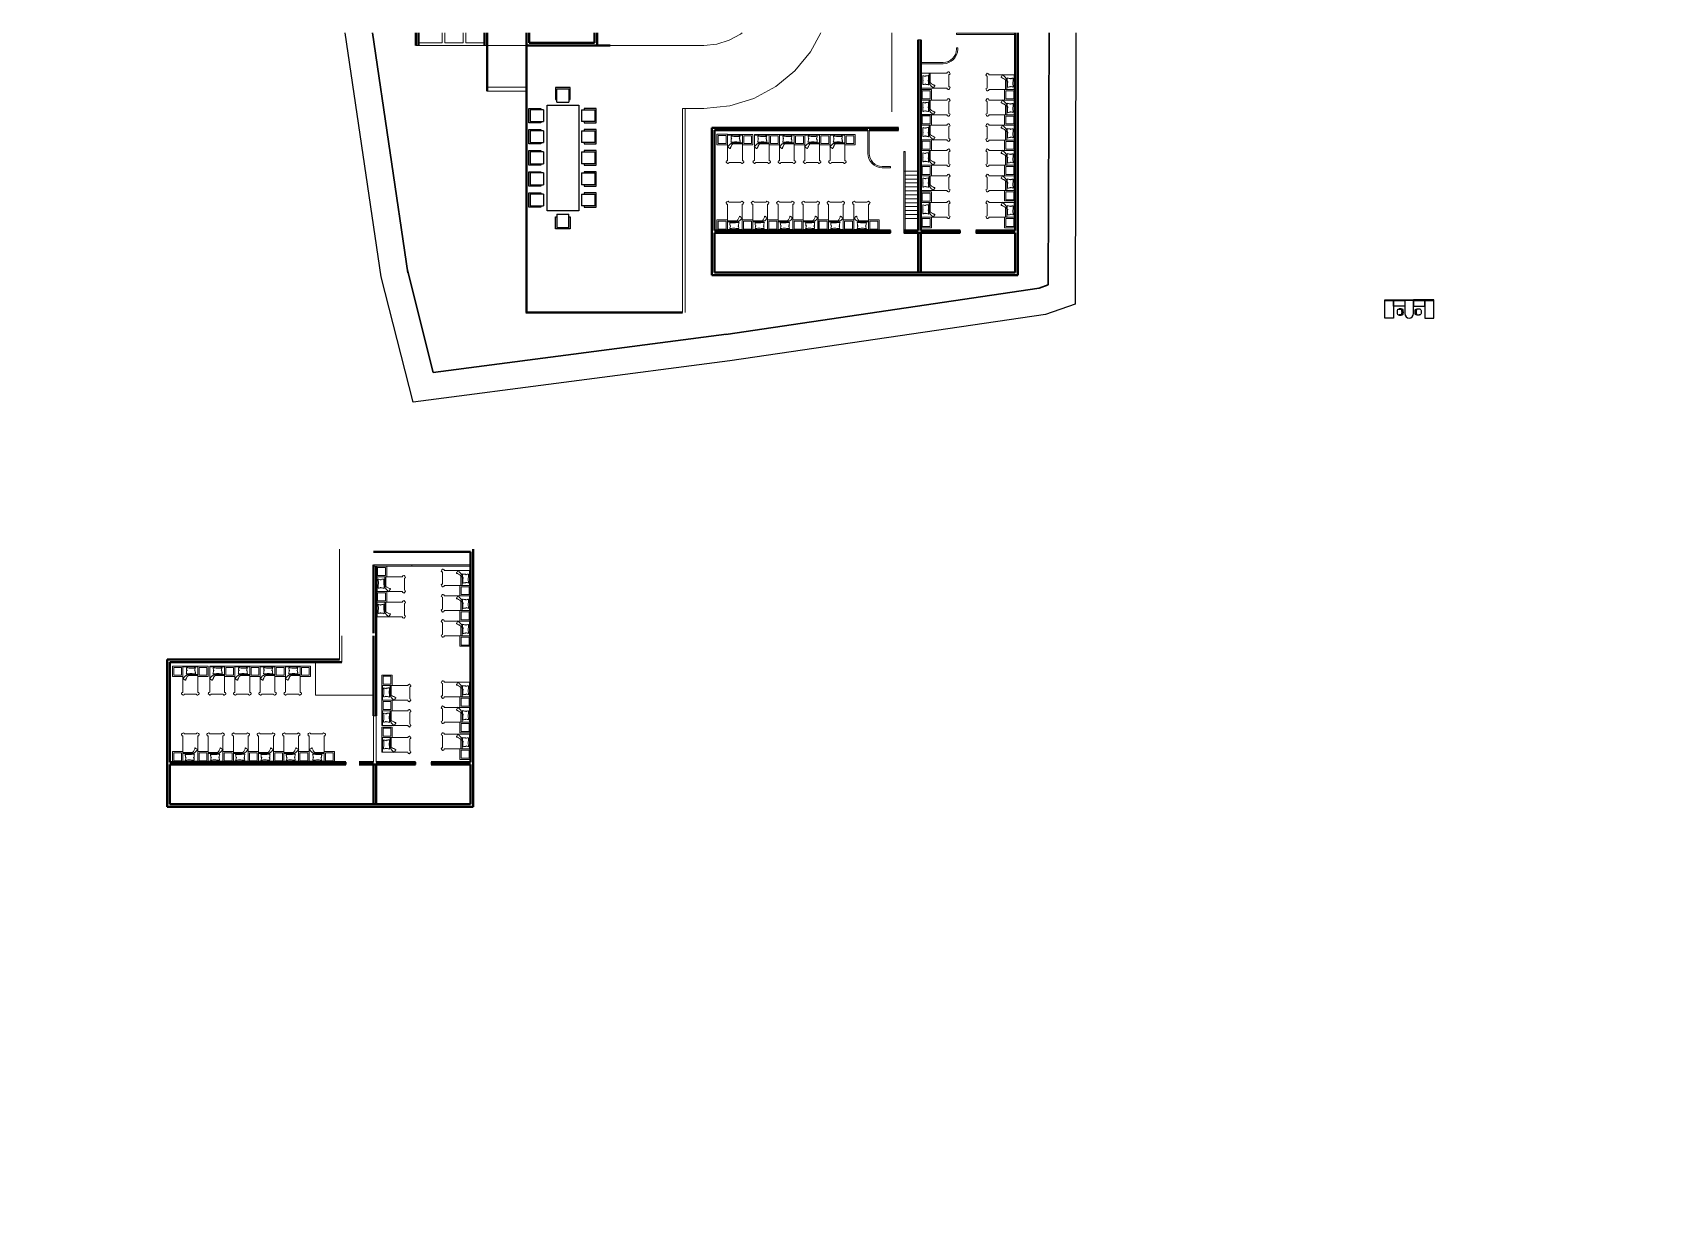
# Paper-space layout 'Layout1' of a CAD drawing. Header units: metres. Extents: x -0.1 to 15.5, y -0.1 to 11.2.
# The model-space entities are those that its viewports show. They can reach past a viewport. Long polylines and large blocks are cut down to what shows.
import ezdxf

# ---------------------------------------------------------------- set-up
doc = ezdxf.new("R2010")
doc.units = ezdxf.units.M
doc.header["$MEASUREMENT"] = 0
doc.linetypes.add('ACAD_ISO02W100', pattern=[15, 12, -3])
for name, color, linetype, lineweight in [('furniture', 220, 'Continuous', 13), ('interiors', 133, 'Continuous', 13), ('section line', 104, 'Continuous', 40), ('SECTION LINE FIRST FLOOR', 110, 'Continuous', 30), ('setback', 4, 'Continuous', 30), ('text', 7, 'Continuous', 13)]:
    doc.layers.add(name, color=color, linetype=linetype, lineweight=lineweight)
doc.layers.get('text').off()

# ---------------------------------------------------------------- blocks, each defined once
blk = doc.blocks.new('CH3')
for p, q in [((-259, 349), (-259, 141)), ((-218, 349), (-259, 349)), ((-218, 142), (-218, 349)), ((-218, 89), (-218, 163)), ((259, 350), (218, 350)), ((218, 350), (218, 142)), ((218, 87), (218, 162)), ((259, 142), (259, 350))]:
    blk.add_line(p, q)
at = {"linetype": 'Continuous'}
for p, q in [((-218, 141), (-259, 141)), ((259, 142), (218, 142))]:
    blk.add_line(p, q, dxfattribs=at)
for centre, radius, start, end in [((-163, 416), 55.3, 99.89884, 279.75221), ((-111, 115), 111, 193.25658, 265.9234), ((-166, 436), 35.2, 94.91276, 274.91276), ((0, -348), 836, 78.08993, 101.91007), ((-4, -349), 766, 78.01124, 101.98876), ((18, -535), 913, 91.15667, 100.87136), ((0, 1666), 1666, 265.9234, 274.0766), ((-18, -535), 913, 79.12864, 88.84333), ((111, 115), 111, 274.0766, 345.83344), ((163, 416), 55.3, 260.24779, 80.10116), ((159, 437), 36.2, 265.08724, 70.32125)]:
    blk.add_arc(centre, radius, start, end, dxfattribs=at)
for centre, start, end in [((-181, 309), 90.72261, 132.8382), ((180, 309), 47.1618, 87.57171)]:
    blk.add_arc(centre, 54.9, start, end)
blk = doc.blocks.new('A$C37232429')
for p, q in [((1650, 1400), (1650, 1450)), ((1650, 1450), (2350, 1450)), ((1650, 1400), (1650, 350)), ((2350, 1400), (1650, 1400)), ((2350, 1400), (1650, 1400)), ((2350, 1450), (2350, 1400)), ((2350, 350), (2350, 1400))]:
    blk.add_line(p, q)
for points in [[(1600, 1450), (1600, 1400), (50, 1400), (50, 1450)], [(750, 0), (50, 0), (50, 1400), (750, 1400)], [(750, 950), (750, 1400), (1650, 1400), (1650, 950)], [(1650, 1400), (1600, 1400), (1600, 1450), (1650, 1450)], [(2350, 1400), (2400, 1400), (2400, 1450), (2350, 1450)], [(3250, 950), (3250, 1400), (2350, 1400), (2350, 950)], [(2400, 1450), (2400, 1400), (3950, 1400), (3950, 1450)], [(3250, 0), (3950, 0), (3950, 1400), (3250, 1400)]]:
    blk.add_lwpolyline(points, close=True)
blk.add_arc((2000, 350), 350, 180, 0)
at = {"rotation": 270}
blk.add_blockref('CH3', (1050, 475), dxfattribs=at)
at = {"extrusion": (0, 0, -1), "zscale": -1, "rotation": 270}
blk.add_blockref('CH3', (-2950, 475), dxfattribs=at)
blk = doc.blocks.new('sidetable')
at = {"layer": 'furniture'}
for points in [[(-37.82, -86.5), (-37.02, -86.5), (-37.02, -87.3), (-37.82, -87.3)], [(-37.72, -86.6), (-37.12, -86.6), (-37.12, -87.2), (-37.72, -87.2)]]:
    blk.add_lwpolyline(points, close=True, dxfattribs=at)
blk = doc.blocks.new('single bed')
at = {"layer": 'furniture'}
for p, q in [((3736.55, 1456.28), (3737.32, 1456.28)), ((3736.59, 1456.2), (3737.32, 1456.2))]:
    blk.add_line(p, q, dxfattribs=at)
for points in [[(3737.32, 1456.92), (3736.2, 1456.92), (3736.2, 1454.93)], [(3737.29, 1456.86), (3736.23, 1456.86)], [(3736.8, 1456.76), (3736.68, 1456.77), (3736.57, 1456.78), (3736.46, 1456.78), (3736.46, 1456.75), (3736.47, 1456.71), (3736.48, 1456.66), (3736.49, 1456.63), (3736.5, 1456.6), (3736.51, 1456.59), (3736.51, 1456.57)], [(3736.75, 1456.75), (3736.82, 1456.76), (3736.86, 1456.76), (3736.9, 1456.76), (3736.94, 1456.76), (3737.02, 1456.77), (3737.05, 1456.77), (3737.08, 1456.78), (3737.11, 1456.78), (3737.15, 1456.78), (3737.13, 1456.74), (3737.11, 1456.67), (3737.1, 1456.6), (3737.09, 1456.58), (3737.08, 1456.56)], [(3737.32, 1454.93), (3737.32, 1456.92)], [(3736.68, 1456.28), (3736.55, 1456.28), (3736.49, 1456.24), (3736.47, 1456.23), (3736.45, 1456.21), (3736.43, 1456.2), (3736.41, 1456.19), (3736.39, 1456.17), (3736.36, 1456.15), (3736.33, 1456.12), (3736.31, 1456.09), (3736.29, 1456.07), (3736.25, 1456.03), (3736.23, 1456.02), (3736.22, 1456.01), (3736.2, 1455.99), (3736.2, 1455.99), (3736.19, 1455.98), (3736.21, 1455.97), (3736.24, 1455.95), (3736.3, 1455.91), (3736.35, 1455.88), (3736.37, 1455.86), (3736.4, 1455.85), (3736.4, 1455.85), (3736.42, 1455.87), (3736.43, 1455.93), (3736.48, 1456.01), (3736.5, 1456.06), (3736.53, 1456.12), (3736.59, 1456.19), (3736.62, 1456.23), (3736.64, 1456.25), (3736.66, 1456.27), (3736.68, 1456.28)], [(3736.82, 1456.36), (3736.8, 1456.35), (3736.76, 1456.35), (3736.73, 1456.34), (3736.7, 1456.34), (3736.66, 1456.33), (3736.61, 1456.33), (3736.56, 1456.33), (3736.51, 1456.33), (3736.48, 1456.33), (3736.45, 1456.32), (3736.44, 1456.33), (3736.46, 1456.36), (3736.46, 1456.38), (3736.47, 1456.43), (3736.48, 1456.47), (3736.48, 1456.5), (3736.48, 1456.55), (3736.49, 1456.58), (3736.49, 1456.6), (3736.49, 1456.61)], [(3737.1, 1456.62), (3737.12, 1456.57), (3737.12, 1456.55), (3737.12, 1456.54), (3737.13, 1456.5), (3737.13, 1456.46), (3737.14, 1456.42), (3737.15, 1456.37), (3737.14, 1456.35), (3737.14, 1456.33), (3737.1, 1456.34), (3737.05, 1456.34), (3737.01, 1456.34), (3736.91, 1456.34), (3736.89, 1456.35), (3736.86, 1456.35), (3736.84, 1456.35), (3736.81, 1456.35), (3736.77, 1456.36), (3736.74, 1456.36), (3736.72, 1456.36)], [(3736.2, 1454.93), (3736.17, 1454.92), (3736.15, 1454.92), (3736.12, 1454.9), (3736.1, 1454.84), (3736.09, 1454.8), (3736.15, 1454.75), (3736.19, 1454.73), (3736.2, 1454.72), (3736.24, 1454.7), (3736.28, 1454.74), (3736.3, 1454.79), (3736.31, 1454.79)], [(3736.31, 1454.79), (3737.21, 1454.79)], [(3737.32, 1454.93), (3737.35, 1454.92), (3737.37, 1454.92), (3737.4, 1454.9), (3737.42, 1454.84), (3737.43, 1454.8), (3737.37, 1454.75), (3737.33, 1454.73), (3737.32, 1454.72), (3737.28, 1454.7), (3737.24, 1454.74), (3737.22, 1454.79), (3737.21, 1454.79)]]:
    blk.add_lwpolyline(points, dxfattribs=at)
for centre, start, end in [((3736.23, 1456.89), 180, 270), ((3737.29, 1456.89), 270, 0)]:
    blk.add_arc(centre, 0.032, start, end, dxfattribs=at)
blk = doc.blocks.new('bed with table(single)')
at = {"layer": 'interiors'}
blk.add_blockref('sidetable', (116.08, 109.52), dxfattribs=at)
at = {"layer": 'section line', "rotation": 90}
blk.add_blockref('single bed', (1535.18, -3715.1), dxfattribs=at)
blk = doc.blocks.new('A$C66E86688')
for p, q in [((0.814, 2.098), (0.814, 2.548)), ((0.814, 2.548), (1.364, 2.548)), ((0.864, 2.498), (0.864, 1.998)), ((1.314, 2.498), (0.864, 2.498)), ((1.314, 1.998), (1.314, 2.498)), ((1.364, 2.548), (1.364, 2.098)), ((1.614, 2.548), (2.164, 2.548)), ((1.614, 2.098), (1.614, 2.548)), ((2.114, 2.498), (1.664, 2.498)), ((1.664, 2.498), (1.664, 1.998)), ((2.114, 1.998), (2.114, 2.498)), ((2.164, 2.548), (2.164, 2.098)), ((2.414, 2.098), (2.414, 2.548)), ((2.414, 2.548), (2.964, 2.548)), ((2.464, 2.498), (2.464, 1.998)), ((2.914, 2.498), (2.464, 2.498)), ((2.914, 1.998), (2.914, 2.498)), ((2.964, 2.548), (2.964, 2.098)), ((3.214, 2.548), (3.764, 2.548)), ((3.214, 2.098), (3.214, 2.548)), ((3.264, 2.498), (3.264, 1.998)), ((3.714, 2.498), (3.264, 2.498)), ((3.714, 1.998), (3.714, 2.498)), ((3.764, 2.548), (3.764, 2.098)), ((4.014, 2.098), (4.014, 2.548)), ((4.014, 2.098), (4.014, 2.548)), ((4.014, 2.548), (4.564, 2.548)), ((4.014, 2.548), (4.564, 2.548)), ((4.064, 2.498), (4.064, 1.998)), ((4.064, 2.498), (4.064, 1.998)), ((4.514, 2.498), (4.064, 2.498)), ((4.514, 2.498), (4.064, 2.498)), ((4.514, 1.998), (4.514, 2.498)), ((4.514, 1.998), (4.514, 2.498)), ((4.564, 2.548), (4.564, 2.098)), ((4.564, 2.548), (4.564, 2.098)), ((0.864, 2.098), (0.814, 2.098)), ((1.314, 1.998), (0.864, 1.998)), ((1.364, 2.098), (1.314, 2.098)), ((1.664, 2.098), (1.614, 2.098)), ((2.114, 1.998), (1.664, 1.998)), ((2.164, 2.098), (2.114, 2.098)), ((2.464, 2.098), (2.414, 2.098)), ((2.914, 1.998), (2.464, 1.998)), ((2.964, 2.098), (2.914, 2.098)), ((3.264, 2.098), (3.214, 2.098)), ((3.714, 1.998), (3.264, 1.998)), ((3.764, 2.098), (3.714, 2.098)), ((4.064, 2.098), (4.014, 2.098)), ((4.064, 2.098), (4.014, 2.098)), ((4.514, 1.998), (4.064, 1.998)), ((4.514, 1.998), (4.064, 1.998)), ((4.564, 2.098), (4.514, 2.098)), ((4.564, 2.098), (4.514, 2.098)), ((0, 1.536), (0.45, 1.536)), ((0, 0.986), (0, 1.536)), ((0.55, 1.486), (0.05, 1.486)), ((0.05, 1.486), (0.05, 1.036)), ((0.45, 1.536), (0.45, 1.486)), ((0.55, 1.486), (0.55, 1.036)), ((0.686, 1.856), (4.686, 1.856)), ((0.686, 0.656), (0.686, 1.856)), ((4.686, 1.856), (4.686, 0.656)), ((4.804, 1.486), (4.804, 1.036)), ((4.804, 1.486), (4.804, 1.036)), ((4.804, 1.486), (5.304, 1.486)), ((4.804, 1.486), (5.304, 1.486)), ((4.904, 1.536), (4.904, 1.486)), ((5.354, 1.536), (4.904, 1.536)), ((5.354, 1.536), (4.904, 1.536)), ((4.904, 1.536), (4.904, 1.486)), ((5.304, 1.486), (5.304, 1.036)), ((5.304, 1.486), (5.304, 1.036)), ((5.354, 0.986), (5.354, 1.536)), ((5.354, 0.986), (5.354, 1.536)), ((0.45, 0.986), (0, 0.986)), ((0.05, 1.036), (0.55, 1.036)), ((0.45, 1.036), (0.45, 0.986)), ((4.686, 0.656), (0.686, 0.656)), ((5.304, 1.036), (4.804, 1.036)), ((5.304, 1.036), (4.804, 1.036)), ((4.904, 1.036), (4.904, 0.986)), ((4.904, 1.036), (4.904, 0.986)), ((4.904, 0.986), (5.354, 0.986)), ((4.904, 0.986), (5.354, 0.986)), ((0.814, 0.45), (0.814, 0)), ((0.864, 0.45), (0.814, 0.45)), ((0.814, 0), (1.364, 0)), ((0.864, 0.05), (0.864, 0.55)), ((1.314, 0.55), (0.864, 0.55)), ((1.314, 0.05), (0.864, 0.05)), ((1.314, 0.55), (1.314, 0.05)), ((1.364, 0.45), (1.314, 0.45)), ((1.364, 0), (1.364, 0.45)), ((1.614, 0.45), (1.614, 0)), ((1.664, 0.45), (1.614, 0.45)), ((1.614, 0), (2.164, 0)), ((2.114, 0.55), (1.664, 0.55)), ((1.664, 0.05), (1.664, 0.55)), ((2.114, 0.05), (1.664, 0.05)), ((2.114, 0.55), (2.114, 0.05)), ((2.164, 0.45), (2.114, 0.45)), ((2.164, 0), (2.164, 0.45)), ((2.414, 0.45), (2.414, 0)), ((2.464, 0.45), (2.414, 0.45)), ((2.414, 0), (2.964, 0)), ((2.464, 0.05), (2.464, 0.55)), ((2.914, 0.55), (2.464, 0.55)), ((2.914, 0.05), (2.464, 0.05)), ((2.914, 0.55), (2.914, 0.05)), ((2.964, 0.45), (2.914, 0.45)), ((2.964, 0), (2.964, 0.45)), ((3.214, 0.45), (3.214, 0)), ((3.264, 0.45), (3.214, 0.45)), ((3.214, 0), (3.764, 0)), ((3.264, 0.05), (3.264, 0.55)), ((3.714, 0.55), (3.264, 0.55)), ((3.714, 0.05), (3.264, 0.05)), ((3.714, 0.55), (3.714, 0.05)), ((3.764, 0.45), (3.714, 0.45)), ((3.764, 0), (3.764, 0.45)), ((4.014, 0.45), (4.014, 0)), ((4.064, 0.45), (4.014, 0.45)), ((4.014, 0), (4.564, 0)), ((4.064, 0.05), (4.064, 0.55)), ((4.514, 0.55), (4.064, 0.55)), ((4.514, 0.05), (4.064, 0.05)), ((4.514, 0.55), (4.514, 0.05)), ((4.564, 0.45), (4.514, 0.45)), ((4.564, 0), (4.564, 0.45))]:
    blk.add_line(p, q)

msp = doc.modelspace()

# ---------------------------------------------------------------- linework, layer by layer
for p, q in [((0.88, 74.77), (-9.26, 143.25)), ((53.78, 138.09), (53.59, 72.69)), ((40.57, 84.3), (40.67, 84.3)), ((39.57, 78.3), (39.57, 78.1)), ((44.85, 78.3), (44.85, 78.1)), ((46.05, 78.3), (46.05, 78.1)), ((3.29, 65.24), (0.88, 74.77)), ((53.59, 72.69), (51.34, 71.91)), ((51.34, 71.91), (27.36, 68.38)), ((27.36, 68.38), (3.29, 65.24)), ((-1.81, 37.91), (-1.81, 37.71)), ((3.47, 37.91), (3.47, 37.71)), ((4.67, 37.91), (4.67, 37.71))]:
    msp.add_line(p, q)
at = {"layer": 'interiors'}
for p, q in [((8.91, 117.55), (8.91, 92.55)), ((5.51, 92.55), (5.51, 95.25)), ((5.71, 92.55), (5.71, 95.25)), ((39.67, 94.47), (39.67, 87.3)), ((8.71, 93.85), (5.71, 93.85)), ((7.11, 92.55), (7.11, 94.05)), ((7.31, 92.55), (7.31, 94.05)), ((49.03, 93.27), (44.57, 93.27)), ((44.57, 93.17), (44.57, 93.27)), ((49.03, 93.17), (44.57, 93.17)), ((44.67, 93.17), (44.57, 93.17)), ((49.03, 94.27), (49.03, 93.27)), ((11.91, 92.35), (3.51, 92.35)), ((5.51, 92.55), (3.71, 92.55)), ((3.71, 92.55), (5.21, 92.55)), ((3.71, 92.55), (5.51, 92.55)), ((7.11, 92.55), (5.71, 92.55)), ((8.71, 92.55), (7.31, 92.55)), ((8.71, 92.35), (8.71, 92.78)), ((11.91, 92.48), (11.91, 89.48)), ((18.27, 92.35), (25.37, 92.35)), ((41.67, 92.77), (41.87, 92.77)), ((44.57, 92.06), (44.57, 92.17)), ((44.57, 92.17), (44.67, 92.17)), ((44.67, 92.06), (44.67, 92.17)), ((41.87, 91.06), (43.57, 91.06)), ((41.87, 91.06), (43.57, 91.06)), ((41.87, 90.36), (41.87, 90.96)), ((41.87, 90.96), (43.57, 90.96)), ((11.91, 89.18), (8.91, 89.18)), ((11.91, 88.88), (8.91, 88.88)), ((23.77, 87.55), (23.77, 72.05)), ((25.37, 87.55), (23.77, 87.55)), ((23.97, 87.55), (23.97, 72.05)), ((37.84, 85.9), (37.84, 84.16)), ((37.94, 85.9), (37.94, 84.16)), ((37.94, 85.9), (37.94, 84.16)), ((40.17, 86.1), (40.17, 85.9)), ((40.57, 82.8), (40.57, 84.3)), ((40.67, 82.8), (40.67, 84.3)), ((38.94, 83.16), (39.57, 83.16)), ((39.57, 83.16), (38.94, 83.16)), ((38.94, 83.06), (39.57, 83.06)), ((39.57, 83.06), (39.57, 83.16)), ((40.57, 78.1), (40.57, 82.8)), ((40.67, 78.3), (40.67, 82.8)), ((-2.31, 54.08), (-2.31, 45.7)), ((7.66, 52.88), (0.29, 52.88)), ((7.66, 52.78), (0.29, 52.78)), ((3.19, 52.78), (3.19, 52.88)), ((3.29, 52.78), (3.19, 52.78)), ((0.49, 49.97), (0.49, 50.57)), ((-2.11, 47.5), (-2.11, 45.5)), ((-2.11, 45.5), (-4.11, 45.5)), ((-4.11, 45.5), (-4.11, 43)), ((-4.11, 43), (0.29, 43)), ((0.29, 41.41), (0.29, 37.91)), ((0.49, 41.41), (0.29, 41.41)), ((0.49, 41.41), (0.49, 37.91))]:
    msp.add_line(p, q, dxfattribs=at)
at = {"layer": 'interiors', "linetype": 'ACAD_ISO02W100', "ltscale": 0.1}
for p, q in [((45.23, 93.27), (45.23, 94.27)), ((45.53, 93.27), (45.53, 94.27)), ((45.83, 93.27), (45.83, 94.27)), ((45.83, 93.27), (45.83, 94.27)), ((45.83, 93.27), (45.83, 94.27)), ((45.83, 93.27), (45.83, 94.27)), ((46.13, 93.27), (46.13, 94.27)), ((46.43, 93.27), (46.43, 94.27)), ((46.63, 93.27), (46.63, 94.27)), ((46.73, 93.27), (46.73, 94.27)), ((46.93, 93.27), (46.93, 94.27)), ((47.03, 93.27), (47.03, 94.27)), ((47.33, 93.27), (47.33, 94.27)), ((47.33, 93.27), (47.33, 94.27)), ((47.63, 93.27), (47.63, 94.27)), ((47.93, 93.27), (47.93, 94.27)), ((48.23, 93.27), (48.23, 94.27)), ((40.57, 82.8), (41.67, 82.8)), ((40.67, 82.5), (41.67, 82.5)), ((40.67, 82.2), (41.67, 82.2)), ((40.67, 81.9), (41.67, 81.9)), ((40.67, 81.6), (41.67, 81.6)), ((40.67, 81.6), (41.67, 81.6)), ((40.67, 81.6), (41.67, 81.6)), ((40.67, 81.6), (41.67, 81.6)), ((40.67, 81.3), (41.67, 81.3)), ((40.67, 81), (41.67, 81)), ((40.67, 80.7), (41.67, 80.7)), ((40.67, 80.4), (41.67, 80.4)), ((40.67, 80.1), (41.67, 80.1)), ((40.67, 80.1), (41.67, 80.1)), ((40.67, 79.8), (41.67, 79.8)), ((40.67, 79.5), (41.67, 79.5)), ((40.67, 79.2), (41.67, 79.2))]:
    msp.add_line(p, q, dxfattribs=at)
at = {"layer": 'interiors'}
for centre, radius, start, end in [((25.37, 97.35), 5, 270, 0), ((25.37, 97.35), 9.8, 270, 0), ((43.57, 92.06), 1, 270, 0), ((43.57, 92.06), 1.1, 270, 0), ((38.94, 84.16), 1.1, 180, 270), ((38.94, 84.16), 1, 180, 270)]:
    msp.add_arc(centre, radius, start, end, dxfattribs=at)
at = {"layer": 'section line'}
for p, q in [((3.51, 92.35), (3.51, 127.75)), ((17.27, 117.55), (17.27, 92.35)), ((3.51, 108.15), (3.51, 92.35)), ((11.91, 108.65), (11.91, 92.48)), ((11.91, 108.65), (11.91, 92.48)), ((17.07, 108.11), (17.07, 92.55)), ((12.11, 102.45), (12.11, 92.55)), ((3.71, 95.25), (3.71, 92.35)), ((49.23, 74.9), (49.23, 94.47)), ((8.71, 94.05), (8.71, 92.35)), ((8.91, 94.05), (8.91, 88.88)), ((49.03, 78.3), (49.03, 94.27)), ((11.91, 92.48), (11.91, 72.05)), ((18.27, 92.35), (11.91, 92.35)), ((17.07, 92.55), (12.11, 92.55)), ((41.67, 92.77), (41.67, 85.1)), ((41.87, 92.77), (41.87, 78.3)), ((25.99, 86.1), (25.99, 74.9)), ((25.99, 84.4), (25.99, 86.1)), ((25.99, 86.1), (40.17, 86.1)), ((26.19, 84.4), (26.19, 85.9)), ((26.19, 85.9), (37.84, 85.9)), ((37.94, 85.9), (40.17, 85.9)), ((41.67, 85.1), (41.67, 78.3)), ((26.19, 84.4), (26.19, 78.3)), ((39.57, 78.3), (26.19, 78.3)), ((41.67, 78.3), (40.57, 78.3)), ((44.85, 78.3), (41.87, 78.3)), ((49.03, 78.3), (46.05, 78.3)), ((26.19, 78.1), (26.19, 75.1)), ((39.57, 78.1), (26.19, 78.1)), ((44.85, 78.1), (40.57, 78.1)), ((41.67, 78.1), (41.67, 75.1)), ((41.87, 78.1), (41.87, 75.1)), ((49.03, 78.1), (46.05, 78.1)), ((49.03, 75.1), (49.03, 78.1)), ((49.23, 74.9), (25.99, 74.9)), ((49.03, 75.1), (26.19, 75.1)), ((23.77, 72.05), (11.87, 72.05)), ((0.29, 53.88), (7.66, 53.88)), ((7.66, 37.91), (7.66, 53.88)), ((7.86, 34.51), (7.86, 54.08)), ((0.29, 52.88), (0.29, 47.7)), ((0.49, 52.78), (0.49, 41.41)), ((0.29, 47.5), (0.29, 41.41)), ((-15.39, 45.7), (-15.39, 34.51)), ((-15.39, 44), (-15.39, 45.7)), ((-15.39, 45.7), (-2.31, 45.7)), ((-15.19, 44), (-15.19, 45.5)), ((-15.19, 45.5), (-2.11, 45.5)), ((-15.19, 44), (-15.19, 37.91)), ((-1.81, 37.91), (-15.19, 37.91)), ((-15.19, 37.71), (-15.19, 34.71)), ((-1.81, 37.71), (-15.19, 37.71)), ((0.29, 37.91), (-0.81, 37.91)), ((3.47, 37.71), (-0.81, 37.71)), ((0.29, 37.71), (0.29, 34.71)), ((3.47, 37.91), (0.49, 37.91)), ((0.49, 37.71), (0.49, 34.71)), ((7.66, 37.91), (4.67, 37.91)), ((7.66, 37.71), (4.67, 37.71)), ((7.66, 34.71), (7.66, 37.71)), ((7.86, 34.51), (-15.39, 34.51)), ((7.66, 34.71), (-15.19, 34.71))]:
    msp.add_line(p, q, dxfattribs=at)
at = {"layer": 'SECTION LINE FIRST FLOOR'}
msp.add_line((7.66, 53.88), (1.66, 53.88), dxfattribs=at)
at = {"layer": 'setback'}
for p, q in [((2.9, 75.07), (-6.78, 140.45)), ((51.73, 135.3), (51.55, 74.15)), ((4.82, 67.49), (2.86, 75.27)), ((50.85, 73.9), (27.06, 70.4)), ((51.55, 74.15), (50.85, 73.9)), ((27.1, 70.41), (4.82, 67.49))]:
    msp.add_line(p, q, dxfattribs=at)

# ---------------------------------------------------------------- block references
for p, rotation in [((127.29, 111.22), 180), ((127.29, 109.3), 180), ((127.29, 107.38), 180), ((6.09, 163.85), 270), ((8.12, 163.85), 270), ((10.03, 163.85), 270), ((11.95, 163.85), 270), ((13.87, 163.85), 270), ((127.29, 105.47), 180), ((127.29, 103.55), 180), ((49.4, 0.04), 90), ((51.32, 0.04), 90), ((53.24, 0.04), 90), ((55.16, 0.04), 90), ((57.07, 0.04), 90), ((127.29, 101.52), 180), ((85.91, 73.55), 180), ((85.91, 71.63), 180), ((85.91, 69.72), 180), ((-35.29, 123.46), 270), ((-33.26, 123.46), 270), ((-31.34, 123.46), 270), ((-29.42, 123.46), 270), ((-27.51, 123.46), 270), ((85.91, 65.07), 180), ((85.91, 63.16), 180), ((8.03, -40.35), 90), ((9.95, -40.35), 90), ((11.86, -40.35), 90), ((13.78, -40.35), 90), ((15.7, -40.35), 90), ((85.91, 61.12), 180)]:
    msp.add_blockref('bed with table(single)', p, dxfattribs=dict(rotation=rotation))
at = {"xscale": 2.004151056504557, "yscale": 2.004151056504557, "zscale": 2.004151056504557, "rotation": 90}
msp.add_blockref('A$C66E86688', (17.2, 78.42), dxfattribs=at)
for p in [(-36.39, 65.98), (-36.39, 64.07), (-36.39, 62.15), (-36.39, 60.23), (-36.39, 58.2), (-77.76, 29.76), (-77.76, 27.84), (-77.35, 21.5), (-77.35, 19.58), (-77.35, 17.55)]:
    msp.add_blockref('bed with table(single)', p)
at = {"xscale": -1, "rotation": 270}
for p in [(15.68, 0.04), (-25.69, -40.35)]:
    msp.add_blockref('bed with table(single)', p, dxfattribs=at)
at = {"xscale": 0.0009557563754140842, "yscale": 0.0009557563754140842, "zscale": 0.0009557563754140842}
msp.add_blockref('A$C37232429', (77.06, 71.64), dxfattribs=at)
at = {"layer": 'interiors'}
for p, rotation in [((-10.64, -1.7), 180), ((-50.53, 116.12), 90), ((-52.01, -42.1), 180), ((-91.9, 75.73), 90)]:
    msp.add_blockref('sidetable', p, dxfattribs=dict(at, rotation=rotation))
msp.add_blockref('sidetable', (79.69, 165.8), dxfattribs=at)
at = {"layer": 'section line', "rotation": 90}
msp.add_blockref('single bed', (1498.79, -3647.09), dxfattribs=at)

psp = doc.layouts.get("Layout1")

# ---------------------------------------------------------------- viewports
at = {"layer": 'text'}
psp.add_viewport(center=(7.693, 5.536), size=(15.523, 11.27738), view_center_point=(36.491, 48.204), view_height=90.219, dxfattribs=at)

doc.saveas('drawing.dxf')
